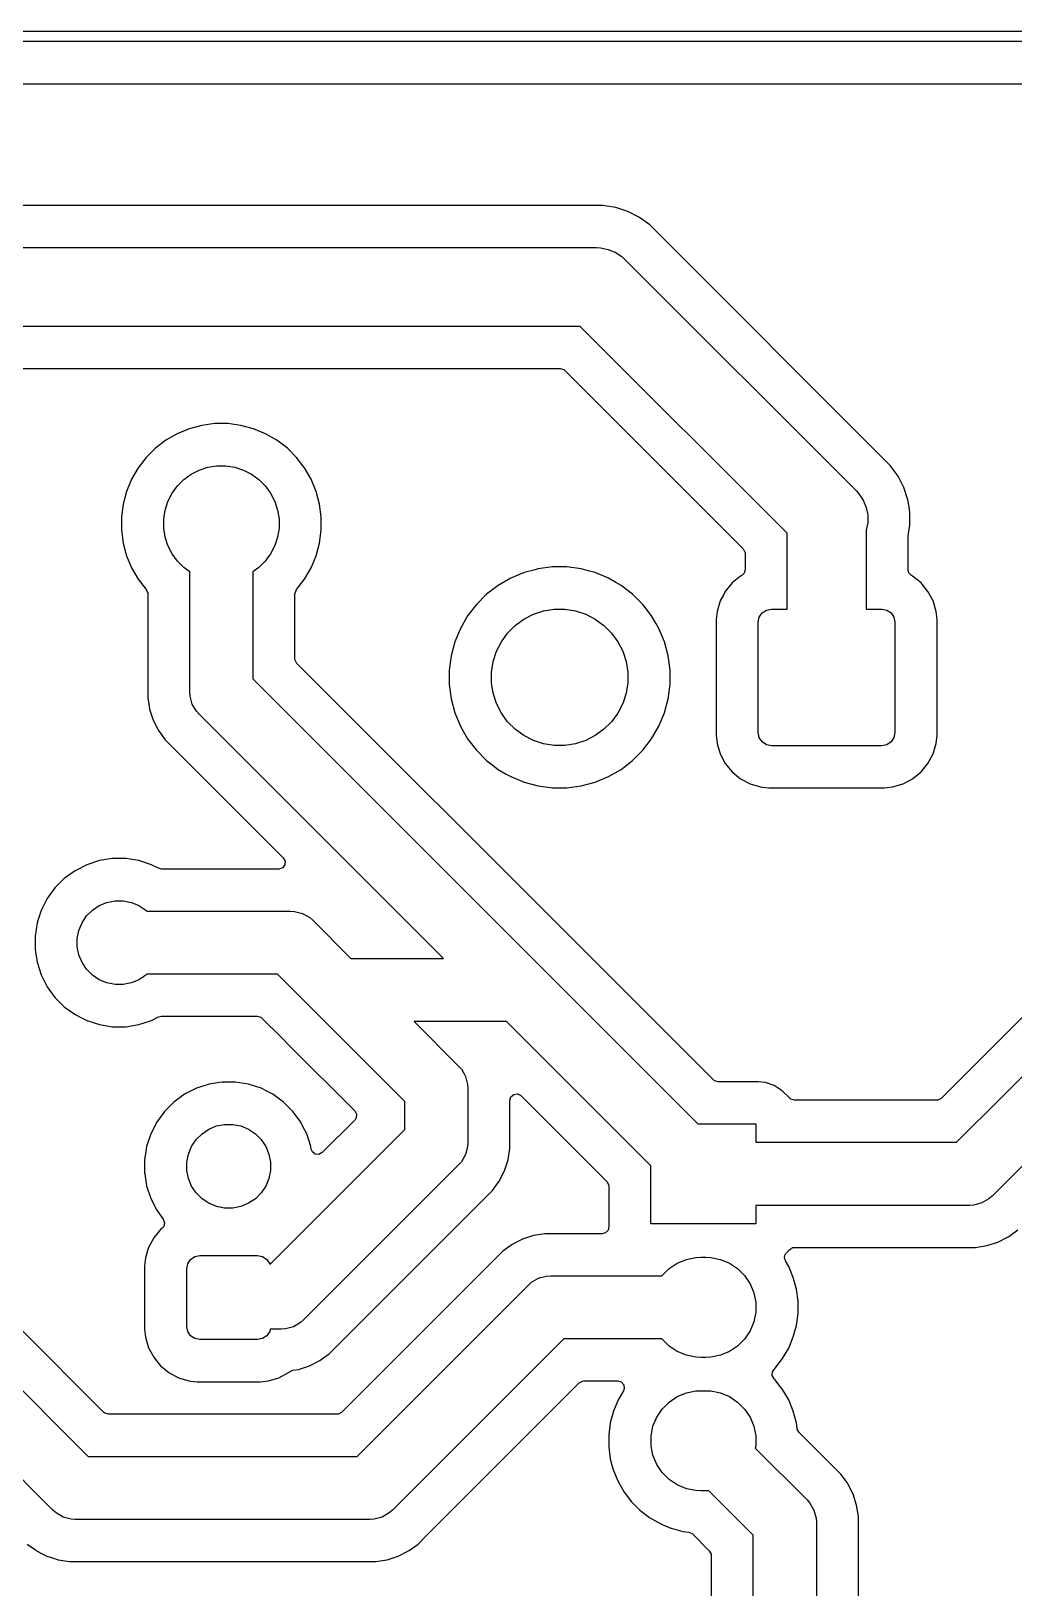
# Model space of a CAD drawing. Header units: millimetres. Extents: x 104.9 to 175.1, y -124.6 to -74.4.
# Drawn here: x 137.74 to 156.44, y -104.02 to -74.4 of the extents above; entities that cross this region are included whole.
import ezdxf

# ---------------------------------------------------------------- set-up
doc = ezdxf.new("R2010")
doc.units = ezdxf.units.MM
doc.layers.add('B.Cu', color=153, linetype='CONTINUOUS', true_color=0x4d7fc4)

msp = doc.modelspace()

# ---------------------------------------------------------------- linework, layer by layer
at = {"layer": 'B.Cu', "linetype": 'CONTINUOUS'}
for p, q in [((105, -74.4), (175, -74.4)), ((174.9, -74.6), (105.1, -74.6)), ((106.0245, -75.4005), (173.9755, -75.4005)), ((148.622027, -77.7195), (135.822027, -77.7195)), ((148.694769, -77.731021), (148.622027, -77.7195)), ((148.863072, -77.757678), (148.694769, -77.731021)), ((148.863074, -77.757678), (148.863072, -77.757678)), ((148.863076, -77.757679), (148.863074, -77.757678)), ((149.095185, -77.833096), (148.863076, -77.757679)), ((149.312639, -77.943894), (149.095185, -77.833096)), ((149.312641, -77.943895), (149.312639, -77.943894)), ((149.312642, -77.943896), (149.312641, -77.943895)), ((149.510076, -78.087339), (149.312642, -77.943896)), ((149.510081, -78.087343), (149.510076, -78.087339)), ((154.092656, -82.669918), (149.510081, -78.087343)), ((135.7, -78.52), (148.5, -78.52)), ((148.5, -78.52), (148.573513, -78.523611)), ((148.573513, -78.523611), (148.717713, -78.552294)), ((148.717713, -78.552294), (148.797283, -78.585253)), ((148.797283, -78.585253), (148.853548, -78.608559)), ((148.853548, -78.608559), (148.975795, -78.690242)), ((148.975795, -78.690242), (149.03033, -78.73967)), ((149.03033, -78.73967), (153.44033, -83.14967)), ((148.18934, -80.02), (136.01066, -80.02)), ((152.125, -83.95566), (148.18934, -80.02)), ((136.3936, -80.8205), (147.8064, -80.8205)), ((147.8064, -80.8205), (147.873439, -80.840185)), ((147.873439, -80.840185), (147.894081, -80.856819)), ((147.894081, -80.856819), (151.288181, -84.250919)), ((140.747792, -81.966498), (140.517638, -82.06183)), ((140.988438, -81.902017), (140.747792, -81.966498)), ((141.235424, -81.869501), (140.988438, -81.902017)), ((141.235429, -81.8695), (141.235424, -81.869501)), ((141.235435, -81.8695), (141.235429, -81.8695)), ((141.484565, -81.8695), (141.235435, -81.8695)), ((141.48457, -81.8695), (141.484565, -81.8695)), ((141.484575, -81.869501), (141.48457, -81.8695)), ((141.731561, -81.902017), (141.484575, -81.869501)), ((141.972207, -81.966498), (141.731561, -81.902017)), ((142.202361, -82.06183), (141.972207, -81.966498)), ((140.104218, -82.338066), (139.928066, -82.514218)), ((140.104225, -82.33806), (140.104218, -82.338066)), ((140.301873, -82.1864), (140.104225, -82.33806)), ((140.517623, -82.061837), (140.301873, -82.1864)), ((140.517638, -82.06183), (140.517623, -82.061837)), ((142.202376, -82.061837), (142.202361, -82.06183)), ((142.418126, -82.1864), (142.202376, -82.061837)), ((142.615774, -82.33806), (142.418126, -82.1864)), ((142.615781, -82.338066), (142.615774, -82.33806)), ((142.791933, -82.514218), (142.615781, -82.338066)), ((139.92806, -82.514225), (139.7764, -82.711873)), ((139.928066, -82.514218), (139.92806, -82.514225)), ((142.791939, -82.514225), (142.791933, -82.514218)), ((142.911405, -82.669917), (142.791939, -82.514225)), ((139.65183, -82.927638), (139.556498, -83.157792)), ((139.651837, -82.927623), (139.65183, -82.927638)), ((139.7764, -82.711873), (139.651837, -82.927623)), ((140.523553, -83.055607), (140.645607, -82.933553)), ((140.645607, -82.933553), (140.785252, -82.832096)), ((140.785252, -82.832096), (140.939048, -82.753733)), ((140.939048, -82.753733), (141.10321, -82.700393)), ((141.10321, -82.700393), (141.273695, -82.673391)), ((141.273695, -82.673391), (141.446305, -82.673391)), ((141.446305, -82.673391), (141.61679, -82.700393)), ((141.61679, -82.700393), (141.780952, -82.753733)), ((141.780952, -82.753733), (141.934748, -82.832096)), ((141.934748, -82.832096), (142.074393, -82.933553)), ((142.074393, -82.933553), (142.196447, -83.055607)), ((142.943599, -82.711873), (142.911405, -82.669917)), ((143.068164, -82.927627), (142.943599, -82.711873)), ((143.163502, -83.157793), (143.068164, -82.927627)), ((154.09266, -82.669923), (154.092656, -82.669918)), ((154.124731, -82.714066), (154.09266, -82.669923)), ((154.236106, -82.867361), (154.124731, -82.714066)), ((154.306706, -83.005923), (154.236106, -82.867361)), ((139.556498, -83.157792), (139.492017, -83.398438)), ((140.343733, -83.349048), (140.422096, -83.195252)), ((140.422096, -83.195252), (140.523553, -83.055607)), ((142.196447, -83.055607), (142.297904, -83.195252)), ((142.297904, -83.195252), (142.376267, -83.349048)), ((143.227982, -83.398435), (143.163502, -83.157793)), ((153.44033, -83.14967), (153.489758, -83.204205)), ((153.489758, -83.204205), (153.571441, -83.326453)), ((154.346902, -83.08481), (154.306706, -83.005923)), ((154.346902, -83.084812), (154.346902, -83.08481)), ((154.346904, -83.084815), (154.346902, -83.084812)), ((154.422321, -83.316924), (154.346904, -83.084815)), ((139.492017, -83.398438), (139.459501, -83.645424)), ((140.263391, -83.683695), (140.290393, -83.51321)), ((140.290393, -83.51321), (140.343733, -83.349048)), ((142.376267, -83.349048), (142.429607, -83.51321)), ((142.429607, -83.51321), (142.456609, -83.683695)), ((143.2605, -83.645435), (143.227982, -83.398435)), ((153.571441, -83.326453), (153.627706, -83.462287)), ((153.627706, -83.462287), (153.656389, -83.606487)), ((154.443993, -83.453757), (154.422321, -83.316924)), ((154.4605, -83.557974), (154.443993, -83.453757)), ((139.459501, -83.645424), (139.4595, -83.645441)), ((139.4595, -83.645441), (139.4595, -83.894558)), ((140.263391, -83.856305), (140.263391, -83.683695)), ((142.456609, -83.683695), (142.456609, -83.856305)), ((143.2605, -83.894565), (143.2605, -83.645435)), ((153.656389, -83.753513), (153.627706, -83.897713)), ((153.656389, -83.606487), (153.656389, -83.753513)), ((154.435182, -83.961876), (154.4605, -83.802027)), ((154.4605, -83.802027), (154.4605, -83.557974)), ((139.4595, -83.894558), (139.459501, -83.894575)), ((139.459501, -83.894575), (139.492017, -84.141561)), ((140.290393, -84.02679), (140.263391, -83.856305)), ((140.343733, -84.190952), (140.290393, -84.02679)), ((142.429607, -84.02679), (142.376267, -84.190952)), ((142.456609, -83.856305), (142.429607, -84.02679)), ((143.227982, -84.141565), (143.2605, -83.894565)), ((152.125, -85.3975), (152.125, -83.95566)), ((153.627706, -83.897713), (153.625, -83.904245)), ((153.625, -83.904245), (153.625, -85.3975)), ((154.4255, -84.032761), (154.427027, -84.013363)), ((154.4255, -84.649551), (154.4255, -84.032761)), ((154.427027, -84.013363), (154.435182, -83.961876)), ((139.492017, -84.141561), (139.556498, -84.382207)), ((139.556498, -84.382207), (139.65183, -84.612361)), ((140.422096, -84.344748), (140.343733, -84.190952)), ((140.523553, -84.484393), (140.422096, -84.344748)), ((142.297904, -84.344748), (142.196447, -84.484393)), ((142.376267, -84.190952), (142.297904, -84.344748)), ((143.068164, -84.612373), (143.163502, -84.382207)), ((143.163502, -84.382207), (143.227982, -84.141565)), ((151.288181, -84.250919), (151.321666, -84.312242)), ((151.321666, -84.312242), (151.3245, -84.3386)), ((151.3245, -84.3386), (151.3245, -84.649551)), ((139.65183, -84.612361), (139.651837, -84.612376)), ((139.651837, -84.612376), (139.7764, -84.828126)), ((140.645607, -84.606447), (140.523553, -84.484393)), ((140.76, -84.689557), (140.645607, -84.606447)), ((140.76, -86.975), (140.76, -84.689557)), ((142.074393, -84.606447), (141.96, -84.689557)), ((141.96, -84.689557), (141.96, -86.726472)), ((142.196447, -84.484393), (142.074393, -84.606447)), ((142.943599, -84.828127), (143.068164, -84.612373)), ((147.118369, -84.704204), (146.863982, -84.809575)), ((147.328125, -84.648), (147.118369, -84.704204)), ((147.384334, -84.63294), (147.328125, -84.648)), ((147.384337, -84.632939), (147.384334, -84.63294)), ((147.384344, -84.632938), (147.384337, -84.632939)), ((147.657315, -84.597001), (147.384344, -84.632938)), ((147.65732, -84.597), (147.657315, -84.597001)), ((147.657326, -84.597), (147.65732, -84.597)), ((147.932674, -84.597), (147.657326, -84.597)), ((147.932679, -84.597), (147.932674, -84.597)), ((147.932684, -84.597001), (147.932679, -84.597)), ((148.205655, -84.632938), (147.932684, -84.597001)), ((148.20566, -84.632939), (148.205655, -84.632938)), ((148.205666, -84.63294), (148.20566, -84.632939)), ((148.338649, -84.668572), (148.205666, -84.63294)), ((148.47163, -84.704204), (148.338649, -84.668572)), ((148.726017, -84.809575), (148.47163, -84.704204)), ((151.304815, -84.71659), (151.258955, -84.758908)), ((151.3245, -84.649551), (151.304815, -84.71659)), ((154.441202, -84.709945), (154.4255, -84.649551)), ((154.491045, -84.758908), (154.441202, -84.709945)), ((139.7764, -84.828126), (139.92806, -85.025774)), ((142.791938, -85.025776), (142.943599, -84.828127)), ((146.625516, -84.947254), (146.407073, -85.11487)), ((146.863971, -84.80958), (146.625516, -84.947254)), ((146.863982, -84.809575), (146.863971, -84.80958)), ((148.726028, -84.80958), (148.726017, -84.809575)), ((148.864916, -84.889768), (148.726028, -84.80958)), ((148.964479, -84.947251), (148.864916, -84.889768)), ((148.964482, -84.947253), (148.964479, -84.947251)), ((148.964483, -84.947254), (148.964482, -84.947253)), ((149.182926, -85.11487), (148.964483, -84.947254)), ((151.078589, -84.901089), (150.973312, -85.029372)), ((151.238548, -84.769815), (151.078589, -84.901089)), ((151.258955, -84.758908), (151.238548, -84.769815)), ((154.511451, -84.769815), (154.491045, -84.758908)), ((154.67141, -84.901089), (154.511451, -84.769815)), ((154.709296, -84.947254), (154.67141, -84.901089)), ((154.802685, -85.06105), (154.709296, -84.947254)), ((139.92806, -85.025774), (139.928729, -85.026537)), ((139.928729, -85.026537), (139.928856, -85.026812)), ((139.928856, -85.026812), (139.930533, -85.028997)), ((139.930533, -85.028997), (139.930044, -85.029372)), ((139.930044, -85.029372), (139.958131, -85.089919)), ((139.958131, -85.089919), (139.9595, -85.108295)), ((139.9595, -85.108295), (139.9595, -86.860362)), ((142.7605, -85.108295), (142.780185, -85.041256)), ((142.7605, -86.343532), (142.7605, -85.108295)), ((142.780185, -85.041256), (142.791271, -85.026537)), ((142.791271, -85.026537), (142.791933, -85.025781)), ((142.791933, -85.025781), (142.791938, -85.025776)), ((146.21237, -85.309573), (146.044754, -85.528016)), ((146.212376, -85.309566), (146.21237, -85.309573)), ((146.407066, -85.114876), (146.212376, -85.309566)), ((146.407073, -85.11487), (146.407066, -85.114876)), ((149.182933, -85.114876), (149.182926, -85.11487)), ((149.377623, -85.309566), (149.182933, -85.114876)), ((149.377629, -85.309573), (149.377623, -85.309566)), ((149.420148, -85.364985), (149.377629, -85.309573)), ((150.849769, -85.243543), (150.789699, -85.441567)), ((150.916559, -85.11859), (150.849769, -85.243543)), ((150.947315, -85.06105), (150.916559, -85.11859)), ((150.973312, -85.029372), (150.947315, -85.06105)), ((154.900232, -85.243546), (154.802685, -85.06105)), ((154.9603, -85.441566), (154.900232, -85.243546)), ((146.044754, -85.528016), (145.90708, -85.766471)), ((146.950718, -85.708972), (147.115752, -85.589068)), ((147.115752, -85.589068), (147.297512, -85.496457)), ((147.297512, -85.496457), (147.491521, -85.433419)), ((147.491521, -85.433419), (147.693003, -85.401507)), ((147.693003, -85.401507), (147.896997, -85.401507)), ((147.896997, -85.401507), (148.098479, -85.433419)), ((148.098479, -85.433419), (148.292488, -85.496457)), ((148.292488, -85.496457), (148.474248, -85.589068)), ((148.474248, -85.589068), (148.639282, -85.708972)), ((149.545249, -85.528021), (149.420148, -85.364985)), ((149.626614, -85.668949), (149.545249, -85.528021)), ((150.789699, -85.441567), (150.7745, -85.595895)), ((150.7745, -85.595895), (150.7745, -87.799104)), ((151.575, -85.6475), (151.59403, -85.551829)), ((151.59403, -85.551829), (151.648223, -85.470723)), ((151.648223, -85.470723), (151.729329, -85.41653)), ((151.729329, -85.41653), (151.825, -85.3975)), ((151.825, -85.3975), (152.125, -85.3975)), ((153.625, -85.3975), (153.925, -85.3975)), ((153.925, -85.3975), (154.020671, -85.41653)), ((154.020671, -85.41653), (154.101777, -85.470723)), ((154.101777, -85.470723), (154.15597, -85.551829)), ((154.15597, -85.551829), (154.175, -85.6475)), ((154.9755, -85.595892), (154.9603, -85.441566)), ((154.9755, -87.799108), (154.9755, -85.595892)), ((145.907075, -85.766482), (145.801704, -86.020869)), ((145.90708, -85.766471), (145.907075, -85.766482)), ((146.686568, -86.018252), (146.806472, -85.853218)), ((146.806472, -85.853218), (146.950718, -85.708972)), ((148.639282, -85.708972), (148.783528, -85.853218)), ((148.783528, -85.853218), (148.903432, -86.018252)), ((149.682919, -85.766471), (149.626614, -85.668949)), ((149.682921, -85.766476), (149.682919, -85.766471)), ((149.682923, -85.766479), (149.682921, -85.766476)), ((149.788295, -86.020868), (149.682923, -85.766479)), ((151.575, -87.7475), (151.575, -85.6475)), ((154.175, -85.6475), (154.175, -87.7475)), ((145.801704, -86.020869), (145.730441, -86.286831)), ((146.530919, -86.394021), (146.593957, -86.200012)), ((146.593957, -86.200012), (146.686568, -86.018252)), ((148.903432, -86.018252), (148.996043, -86.200012)), ((148.996043, -86.200012), (149.059081, -86.394021)), ((149.85956, -86.286834), (149.788295, -86.020868)), ((142.763334, -86.36989), (142.7605, -86.343532)), ((142.796819, -86.431213), (142.763334, -86.36989)), ((142.925438, -86.559832), (142.796819, -86.431213)), ((145.730438, -86.286844), (145.694501, -86.559815)), ((145.730441, -86.286831), (145.730438, -86.286844)), ((146.499007, -86.595503), (146.530919, -86.394021)), ((149.059081, -86.394021), (149.090993, -86.595503)), ((149.8955, -86.559826), (149.85956, -86.286834)), ((141.96, -86.726472), (147.456764, -92.223236)), ((147.944861, -91.579255), (142.925438, -86.559832)), ((145.694501, -86.559815), (145.6945, -86.559832)), ((145.6945, -86.559832), (145.6945, -86.835167)), ((146.499007, -86.799497), (146.499007, -86.595503)), ((149.090993, -86.595503), (149.090993, -86.799497)), ((149.8955, -86.835174), (149.8955, -86.559826)), ((139.9595, -86.860362), (139.959499, -86.860377)), ((139.959499, -86.860377), (139.959499, -86.864778)), ((139.959499, -86.864778), (139.959499, -87.085222)), ((139.959499, -87.085222), (139.984482, -87.242951)), ((140.765133, -87.053316), (140.76, -86.975)), ((140.805672, -87.20461), (140.765133, -87.053316)), ((145.6945, -86.835167), (145.694501, -86.835184)), ((145.694501, -86.835184), (145.730438, -87.108155)), ((146.530919, -87.000979), (146.499007, -86.799497)), ((146.593957, -87.194988), (146.530919, -87.000979)), ((149.059081, -87.000979), (148.996043, -87.194988)), ((149.090993, -86.799497), (149.059081, -87.000979)), ((149.85956, -87.108166), (149.8955, -86.835174)), ((139.984482, -87.242951), (139.984482, -87.242952)), ((139.984482, -87.242952), (139.993985, -87.302952)), ((139.993985, -87.302952), (140.062103, -87.512603)), ((140.883988, -87.340257), (140.805672, -87.20461)), ((140.935736, -87.399264), (140.883988, -87.340257)), ((145.730438, -87.108155), (145.730439, -87.10816)), ((145.730439, -87.10816), (145.73044, -87.108166)), ((145.73044, -87.108166), (145.730441, -87.108168)), ((145.730441, -87.108168), (145.801704, -87.37413)), ((145.801704, -87.37413), (145.907075, -87.628517)), ((146.686568, -87.376748), (146.593957, -87.194988)), ((146.806472, -87.541782), (146.686568, -87.376748)), ((148.903432, -87.376748), (148.783528, -87.541782)), ((148.996043, -87.194988), (148.903432, -87.376748)), ((149.682923, -87.628521), (149.788295, -87.374132)), ((149.788295, -87.374132), (149.85956, -87.108166)), ((140.062103, -87.512603), (140.062104, -87.512606)), ((140.062104, -87.512606), (140.162187, -87.709025)), ((145.583972, -92.0475), (140.935736, -87.399264)), ((145.907075, -87.628517), (145.90708, -87.628528)), ((145.90708, -87.628528), (145.953554, -87.709022)), ((146.950718, -87.686028), (146.806472, -87.541782)), ((148.783528, -87.541782), (148.639282, -87.686028)), ((149.545249, -87.866979), (149.682923, -87.628521)), ((140.162187, -87.709025), (140.291751, -87.887357)), ((140.291751, -87.887357), (140.291755, -87.887361)), ((140.291755, -87.887361), (140.291758, -87.887365)), ((140.291758, -87.887365), (140.420997, -88.016604)), ((145.953554, -87.709022), (146.044751, -87.866979)), ((146.044751, -87.866979), (146.044753, -87.866982)), ((146.044753, -87.866982), (146.044754, -87.866983)), ((146.044754, -87.866983), (146.21237, -88.085426)), ((147.115752, -87.805932), (146.950718, -87.686028)), ((147.297512, -87.898543), (147.115752, -87.805932)), ((147.491521, -87.961581), (147.297512, -87.898543)), ((147.693003, -87.993493), (147.491521, -87.961581)), ((148.098479, -87.961581), (147.896997, -87.993493)), ((148.292488, -87.898543), (148.098479, -87.961581)), ((148.474248, -87.805932), (148.292488, -87.898543)), ((148.639282, -87.686028), (148.474248, -87.805932)), ((149.377628, -88.085428), (149.545249, -87.866979)), ((150.7745, -87.799104), (150.789699, -87.953432)), ((150.789699, -87.953432), (150.7897, -87.953434)), ((150.7897, -87.953434), (150.849768, -88.151454)), ((151.59403, -87.843171), (151.575, -87.7475)), ((151.648223, -87.924277), (151.59403, -87.843171)), ((151.729329, -87.97847), (151.648223, -87.924277)), ((151.825, -87.9975), (151.729329, -87.97847)), ((154.020671, -87.97847), (153.925, -87.9975)), ((154.101777, -87.924277), (154.020671, -87.97847)), ((154.15597, -87.843171), (154.101777, -87.924277)), ((154.175, -87.7475), (154.15597, -87.843171)), ((154.900232, -88.151454), (154.9603, -87.953434)), ((154.9603, -87.953434), (154.9755, -87.799108)), ((140.420997, -88.016604), (140.451965, -88.047572)), ((140.451965, -88.047572), (140.451976, -88.047582)), ((140.451976, -88.047582), (142.537213, -90.132819)), ((146.21237, -88.085426), (146.212376, -88.085433)), ((146.212376, -88.085433), (146.407066, -88.280123)), ((147.896997, -87.993493), (147.693003, -87.993493)), ((149.182928, -88.280128), (149.377628, -88.085428)), ((150.849768, -88.151454), (150.947315, -88.33395)), ((153.925, -87.9975), (151.825, -87.9975)), ((154.802685, -88.33395), (154.900232, -88.151454)), ((146.407066, -88.280123), (146.407073, -88.280129)), ((146.407073, -88.280129), (146.477217, -88.333952)), ((146.477217, -88.333952), (146.625521, -88.447749)), ((146.625521, -88.447749), (146.778778, -88.536232)), ((146.778778, -88.536232), (146.863971, -88.585419)), ((148.726021, -88.585423), (148.964479, -88.447749)), ((148.964479, -88.447749), (149.182928, -88.280128)), ((150.947315, -88.33395), (150.947317, -88.333952)), ((150.947317, -88.333952), (151.078589, -88.49391)), ((151.078589, -88.49391), (151.162997, -88.563181)), ((151.162997, -88.563181), (151.23855, -88.625185)), ((154.51145, -88.625185), (154.67141, -88.49391)), ((154.67141, -88.49391), (154.802685, -88.33395)), ((146.863971, -88.585419), (146.863976, -88.585421)), ((146.863976, -88.585421), (146.863979, -88.585423)), ((146.863979, -88.585423), (147.118368, -88.690795)), ((147.118368, -88.690795), (147.384334, -88.76206)), ((147.384334, -88.76206), (147.657326, -88.798)), ((147.657326, -88.798), (147.657333, -88.798)), ((147.657333, -88.798), (147.932667, -88.798)), ((147.932667, -88.798), (147.932674, -88.798)), ((147.932674, -88.798), (148.205666, -88.76206)), ((148.205666, -88.76206), (148.471632, -88.690795)), ((148.471632, -88.690795), (148.726021, -88.585423)), ((151.23855, -88.625185), (151.421046, -88.722732)), ((151.421046, -88.722732), (151.619066, -88.7828)), ((151.619066, -88.7828), (151.619065, -88.7828)), ((151.619065, -88.7828), (151.657647, -88.7866)), ((151.657647, -88.7866), (151.773392, -88.798)), ((151.773392, -88.798), (151.773395, -88.798)), ((151.773395, -88.798), (153.976605, -88.798)), ((153.976605, -88.798), (153.976608, -88.798)), ((153.976608, -88.798), (154.130934, -88.7828)), ((154.130934, -88.7828), (154.328954, -88.722732)), ((154.328954, -88.722732), (154.51145, -88.625185)), ((138.800616, -90.26176), (138.576151, -90.376132)), ((139.040214, -90.18391), (138.800616, -90.26176)), ((139.164626, -90.164205), (139.040214, -90.18391)), ((139.289038, -90.1445), (139.164626, -90.164205)), ((139.540962, -90.1445), (139.289038, -90.1445)), ((139.789785, -90.18391), (139.540962, -90.1445)), ((140.029383, -90.26176), (139.789785, -90.18391)), ((140.165243, -90.330985), (140.029383, -90.26176)), ((140.221538, -90.3445), (140.165243, -90.330985)), ((142.449532, -90.3445), (140.221538, -90.3445)), ((142.458378, -90.344184), (142.449532, -90.3445)), ((142.523842, -90.319767), (142.458378, -90.344184)), ((142.565714, -90.263834), (142.523842, -90.319767)), ((142.537213, -90.132819), (142.570698, -90.194142)), ((142.570698, -90.194142), (142.565714, -90.263834)), ((138.372345, -90.524205), (138.194205, -90.702345)), ((138.37235, -90.524201), (138.372345, -90.524205)), ((138.576151, -90.376132), (138.37235, -90.524201)), ((138.046132, -90.906151), (137.93176, -91.130616)), ((138.194201, -90.70235), (138.046132, -90.906151)), ((138.194205, -90.702345), (138.194201, -90.70235)), ((137.93176, -91.130616), (137.8686, -91.325004)), ((138.709463, -91.367883), (138.796592, -91.237485)), ((138.796592, -91.237485), (138.907485, -91.126592)), ((138.907485, -91.126592), (139.037883, -91.039463)), ((139.037883, -91.039463), (139.182772, -90.979448)), ((139.182772, -90.979448), (139.336586, -90.948852)), ((139.336586, -90.948852), (139.493414, -90.948852)), ((139.493414, -90.948852), (139.647228, -90.979448)), ((139.647228, -90.979448), (139.792117, -91.039463)), ((139.792117, -91.039463), (139.922515, -91.126592)), ((139.922515, -91.126592), (139.940923, -91.145)), ((139.940923, -91.145), (142.675, -91.145)), ((142.675, -91.145), (142.753316, -91.150133)), ((142.753316, -91.150133), (142.90461, -91.190672)), ((142.90461, -91.190672), (143.040257, -91.268988)), ((158.679255, -91.082638), (155.053713, -94.708181)), ((137.85391, -91.370215), (137.8145, -91.619038)), ((137.8686, -91.325004), (137.85391, -91.370215)), ((138.618852, -91.666586), (138.649448, -91.512772)), ((138.649448, -91.512772), (138.709463, -91.367883)), ((143.040257, -91.268988), (143.099264, -91.320736)), ((143.099264, -91.320736), (143.826028, -92.0475)), ((137.8145, -91.619038), (137.8145, -91.870962)), ((138.618852, -91.823414), (138.618852, -91.666586)), ((138.649448, -91.977228), (138.618852, -91.823414)), ((147.944865, -91.579258), (147.944861, -91.579255)), ((148.100742, -91.735135), (147.944865, -91.579258)), ((148.100744, -91.735138), (148.100742, -91.735135)), ((150.721287, -94.355681), (148.100744, -91.735138)), ((155.348972, -95.545), (159.196986, -91.696986)), ((137.8145, -91.870962), (137.82228, -91.920082)), ((137.82228, -91.920082), (137.85391, -92.119785)), ((137.85391, -92.119785), (137.93176, -92.359383)), ((138.709463, -92.122117), (138.649448, -91.977228)), ((138.796592, -92.252515), (138.709463, -92.122117)), ((143.826028, -92.0475), (145.583972, -92.0475)), ((137.93176, -92.359383), (138.046132, -92.583848)), ((138.907485, -92.363408), (138.796592, -92.252515)), ((139.037883, -92.450537), (138.907485, -92.363408)), ((139.922515, -92.363408), (139.792117, -92.450537)), ((139.940923, -92.345), (139.922515, -92.363408)), ((142.426472, -92.345), (139.940923, -92.345)), ((144.85, -94.768528), (142.426472, -92.345)), ((147.456764, -92.223236), (150.426028, -95.1925)), ((138.046132, -92.583848), (138.194201, -92.787649)), ((139.182772, -92.510552), (139.037883, -92.450537)), ((139.336586, -92.541148), (139.182772, -92.510552)), ((139.493414, -92.541148), (139.336586, -92.541148)), ((139.647228, -92.510552), (139.493414, -92.541148)), ((139.792117, -92.450537), (139.647228, -92.510552)), ((159.996028, -92.595), (156.021764, -96.569264)), ((138.194201, -92.787649), (138.194205, -92.787654)), ((138.194205, -92.787654), (138.372345, -92.965794)), ((138.372345, -92.965794), (138.37235, -92.965798)), ((138.37235, -92.965798), (138.550117, -93.094952)), ((138.550117, -93.094952), (138.576155, -93.11387)), ((138.576155, -93.11387), (138.709513, -93.181819)), ((138.709513, -93.181819), (138.800616, -93.228239)), ((138.800616, -93.228239), (138.800618, -93.228239)), ((138.800618, -93.228239), (138.800621, -93.228241)), ((138.800621, -93.228241), (139.040215, -93.30609)), ((139.040215, -93.30609), (139.289038, -93.3455)), ((139.540962, -93.3455), (139.789785, -93.30609)), ((139.789785, -93.30609), (140.029379, -93.228241)), ((140.029379, -93.228241), (140.165243, -93.159014)), ((140.165243, -93.159014), (140.221538, -93.1455)), ((140.221538, -93.1455), (142.043532, -93.1455)), ((142.043532, -93.1455), (142.110571, -93.165185)), ((142.110571, -93.165185), (142.131213, -93.181819)), ((142.131213, -93.181819), (142.509255, -93.559861)), ((146.783972, -93.2475), (145.026028, -93.2475)), ((145.026028, -93.2475), (145.874264, -94.095736)), ((149.53, -95.993528), (146.783972, -93.2475)), ((139.289038, -93.3455), (139.289039, -93.3455)), ((139.289039, -93.3455), (139.540961, -93.3455)), ((139.540961, -93.3455), (139.540962, -93.3455)), ((142.509255, -93.559861), (142.509258, -93.559865)), ((142.509258, -93.559865), (142.665135, -93.715742)), ((142.665135, -93.715742), (142.665138, -93.715744)), ((142.665138, -93.715744), (143.896713, -94.947319)), ((145.874264, -94.095736), (145.926013, -94.154744)), ((145.926013, -94.154744), (145.977612, -94.244116)), ((141.125214, -94.43891), (140.885616, -94.51676)), ((141.325852, -94.407132), (141.125214, -94.43891)), ((141.374038, -94.3995), (141.325852, -94.407132)), ((141.625962, -94.3995), (141.374038, -94.3995)), ((141.874785, -94.43891), (141.625962, -94.3995)), ((142.114383, -94.51676), (141.874785, -94.43891)), ((145.977612, -94.244116), (146.004328, -94.29039)), ((146.004328, -94.29039), (146.044867, -94.441684)), ((146.044867, -94.441684), (146.05, -94.52)), ((150.741929, -94.372315), (150.721287, -94.355681)), ((150.808968, -94.392), (150.741929, -94.372315)), ((151.574954, -94.392), (150.808968, -94.392)), ((151.57496, -94.392), (151.574954, -94.392)), ((151.709249, -94.40713), (151.57496, -94.392)), ((151.709254, -94.407131), (151.709249, -94.40713)), ((151.879523, -94.466711), (151.709254, -94.407131)), ((152.032262, -94.562684), (151.879523, -94.466711)), ((140.457345, -94.779205), (140.279205, -94.957345)), ((140.45735, -94.779201), (140.457345, -94.779205)), ((140.661151, -94.631132), (140.45735, -94.779201)), ((140.885616, -94.51676), (140.661151, -94.631132)), ((142.235225, -94.578333), (142.114383, -94.51676)), ((142.338845, -94.63113), (142.235225, -94.578333)), ((142.338847, -94.631131), (142.338845, -94.63113)), ((142.338848, -94.631132), (142.338847, -94.631131)), ((142.542649, -94.779201), (142.338848, -94.631132)), ((142.542654, -94.779205), (142.542649, -94.779201)), ((142.720794, -94.957345), (142.542654, -94.779205)), ((144.85, -95.301472), (144.85, -94.768528)), ((146.05, -94.52), (146.05, -95.55)), ((146.8505, -94.745468), (146.870185, -94.678429)), ((146.8505, -95.435362), (146.8505, -94.745468)), ((146.870185, -94.678429), (146.922989, -94.632674)), ((146.922989, -94.632674), (146.992147, -94.62273)), ((146.992147, -94.62273), (147.055703, -94.651755)), ((147.055703, -94.651755), (147.062181, -94.657787)), ((147.062181, -94.657787), (148.693181, -96.288787)), ((152.159815, -94.690237), (152.032262, -94.562684)), ((152.164159, -94.695684), (152.159815, -94.690237)), ((152.165507, -94.694608), (152.164159, -94.695684)), ((152.195404, -94.724815), (152.165507, -94.694608)), ((152.262443, -94.7445), (152.195404, -94.724815)), ((154.966032, -94.7445), (152.262443, -94.7445)), ((154.99239, -94.741666), (154.966032, -94.7445)), ((155.053713, -94.708181), (154.99239, -94.741666)), ((140.279201, -94.95735), (140.131132, -95.161151)), ((140.279205, -94.957345), (140.279201, -94.95735)), ((142.720798, -94.95735), (142.720794, -94.957345)), ((142.837251, -95.117635), (142.720798, -94.95735)), ((143.896713, -94.947319), (143.930198, -95.008642)), ((143.925214, -95.078334), (143.896713, -95.122681)), ((143.930198, -95.008642), (143.925214, -95.078334)), ((140.01676, -95.385616), (139.93891, -95.625214)), ((140.131132, -95.161151), (140.01676, -95.385616)), ((140.881592, -95.492485), (140.992485, -95.381592)), ((140.992485, -95.381592), (141.122883, -95.294463)), ((141.122883, -95.294463), (141.267772, -95.234448)), ((141.267772, -95.234448), (141.421586, -95.203852)), ((141.421586, -95.203852), (141.578414, -95.203852)), ((141.578414, -95.203852), (141.732228, -95.234448)), ((141.732228, -95.234448), (141.877117, -95.294463)), ((141.877117, -95.294463), (142.007515, -95.381592)), ((142.007515, -95.381592), (142.118408, -95.492485)), ((142.283653, -97.867818), (144.85, -95.301472)), ((142.86887, -95.161155), (142.837251, -95.117635)), ((142.912124, -95.246046), (142.86887, -95.161155)), ((142.983239, -95.385616), (142.912124, -95.246046)), ((142.983239, -95.385618), (142.983239, -95.385616)), ((142.983241, -95.385621), (142.983239, -95.385618)), ((143.06109, -95.625215), (142.983241, -95.385621)), ((143.896713, -95.122681), (143.278716, -95.740677)), ((150.426028, -95.1925), (151.53, -95.1925)), ((151.53, -95.1925), (151.53, -95.545)), ((139.93891, -95.625214), (139.92274, -95.727306)), ((140.734448, -95.767772), (140.794463, -95.622883)), ((140.794463, -95.622883), (140.881592, -95.492485)), ((142.118408, -95.492485), (142.205537, -95.622883)), ((142.205537, -95.622883), (142.265552, -95.767772)), ((143.068563, -95.672397), (143.06109, -95.625215)), ((143.091768, -95.727306), (143.068563, -95.672397)), ((146.044867, -95.628316), (146.004328, -95.77961)), ((146.05, -95.55), (146.044867, -95.628316)), ((146.822501, -95.837003), (146.850501, -95.660222)), ((146.850501, -95.435377), (146.8505, -95.435362)), ((146.850501, -95.439778), (146.850501, -95.435377)), ((146.850501, -95.660222), (146.850501, -95.439778)), ((151.53, -95.545), (155.348972, -95.545)), ((139.92274, -95.727306), (139.8995, -95.874038)), ((139.8995, -95.874038), (139.8995, -96.125962)), ((140.703852, -95.921586), (140.734448, -95.767772)), ((140.703852, -96.078414), (140.703852, -95.921586)), ((142.265552, -95.767772), (142.296148, -95.921586)), ((142.296148, -95.921586), (142.296148, -96.078414)), ((145.874264, -95.974264), (142.924264, -98.924264)), ((143.147701, -95.769178), (143.091768, -95.727306)), ((143.217393, -95.774162), (143.147701, -95.769178)), ((143.278716, -95.740677), (143.217393, -95.774162)), ((145.926012, -95.915257), (145.874264, -95.974264)), ((146.004328, -95.77961), (145.926012, -95.915257)), ((146.747895, -96.087606), (146.816015, -95.877951)), ((146.816015, -95.877951), (146.822501, -95.837003)), ((139.8995, -96.125962), (139.902354, -96.143979)), ((139.902354, -96.143979), (139.93891, -96.374785)), ((140.734448, -96.232228), (140.703852, -96.078414)), ((140.794463, -96.377117), (140.734448, -96.232228)), ((142.265552, -96.232228), (142.205537, -96.377117)), ((142.296148, -96.078414), (142.265552, -96.232228)), ((146.647815, -96.284022), (146.747895, -96.087606)), ((149.53, -97.0975), (149.53, -95.993528)), ((139.93891, -96.374785), (140.01676, -96.614383)), ((140.881592, -96.507515), (140.794463, -96.377117)), ((140.992485, -96.618408), (140.881592, -96.507515)), ((142.118408, -96.507515), (142.007515, -96.618408)), ((142.205537, -96.377117), (142.118408, -96.507515)), ((146.362365, -96.618242), (146.518242, -96.462365)), ((146.518242, -96.462365), (146.647815, -96.284022)), ((148.693181, -96.288787), (148.726666, -96.35011)), ((148.726666, -96.35011), (148.7295, -96.376468)), ((148.7295, -96.376468), (148.7295, -97.142454)), ((156.021764, -96.569264), (155.962757, -96.621012)), ((140.01676, -96.614383), (140.131132, -96.838849)), ((140.131132, -96.838849), (140.255496, -97.010023)), ((141.122883, -96.705537), (140.992485, -96.618408)), ((141.267772, -96.765552), (141.122883, -96.705537)), ((141.421586, -96.796148), (141.267772, -96.765552)), ((141.578414, -96.796148), (141.421586, -96.796148)), ((141.732228, -96.765552), (141.578414, -96.796148)), ((141.877117, -96.705537), (141.732228, -96.765552)), ((142.007515, -96.618408), (141.877117, -96.705537)), ((143.575309, -99.405296), (146.355296, -96.625309)), ((146.355296, -96.625309), (146.355303, -96.625303)), ((146.355303, -96.625303), (146.362363, -96.618243)), ((146.362363, -96.618243), (146.362365, -96.618242)), ((155.5975, -96.745), (151.53, -96.745)), ((151.53, -96.745), (151.53, -97.0975)), ((155.675816, -96.739867), (155.5975, -96.745)), ((155.82711, -96.699328), (155.675816, -96.739867)), ((155.962757, -96.621012), (155.82711, -96.699328)), ((140.26315, -97.143883), (140.233845, -97.178759)), ((140.255496, -97.010023), (140.278976, -97.07583)), ((140.278976, -97.07583), (140.26315, -97.143883)), ((148.729968, -97.146612), (148.717918, -97.215432)), ((148.7295, -97.142454), (148.729968, -97.146612)), ((151.53, -97.0975), (149.53, -97.0975)), ((140.072317, -97.363546), (139.974769, -97.546043)), ((140.203591, -97.203588), (140.072317, -97.363546)), ((140.233845, -97.178759), (140.203591, -97.203588)), ((147.087393, -97.387104), (146.890974, -97.487187)), ((147.087396, -97.387103), (147.087393, -97.387104)), ((147.297043, -97.318986), (147.087396, -97.387103)), ((147.297062, -97.318983), (147.297043, -97.318986)), ((147.300793, -97.318392), (147.297062, -97.318983)), ((147.514778, -97.284499), (147.300793, -97.318392)), ((147.735222, -97.284499), (147.514778, -97.284499)), ((147.740333, -97.284499), (147.735222, -97.284499)), ((147.740357, -97.2845), (147.740333, -97.284499)), ((148.606749, -97.2845), (147.740357, -97.2845)), ((148.670571, -97.266814), (148.606749, -97.2845)), ((148.717918, -97.215432), (148.670571, -97.266814)), ((155.925451, -97.511015), (156.135106, -97.442895)), ((156.135106, -97.442895), (156.331522, -97.342815)), ((156.331522, -97.342815), (156.364321, -97.318985)), ((156.364321, -97.318985), (156.509865, -97.213242)), ((139.914699, -97.744067), (139.8995, -97.898395)), ((139.967898, -97.568692), (139.914699, -97.744067)), ((139.974768, -97.546046), (139.967898, -97.568692)), ((139.974769, -97.546043), (139.974768, -97.546045)), ((139.974768, -97.546045), (139.974768, -97.546046)), ((140.773223, -97.773223), (140.854329, -97.71903)), ((140.854329, -97.71903), (140.95, -97.7)), ((140.95, -97.7), (142.05, -97.7)), ((142.05, -97.7), (142.145671, -97.71903)), ((142.145671, -97.71903), (142.226777, -97.773223)), ((146.712636, -97.616756), (146.556755, -97.772638)), ((146.712641, -97.616752), (146.712636, -97.616756)), ((146.890974, -97.487187), (146.712641, -97.616752)), ((150.206004, -97.773514), (150.389139, -97.737087)), ((150.389139, -97.737087), (150.4825, -97.7325)), ((150.4825, -97.7325), (150.5775, -97.7325)), ((150.5775, -97.7325), (150.670861, -97.737087)), ((150.670861, -97.737087), (150.853996, -97.773514)), ((152.073829, -97.73135), (152.082496, -97.706307)), ((152.075946, -97.740077), (152.073829, -97.73135)), ((152.074237, -97.74889), (152.075946, -97.740077)), ((152.084054, -97.773497), (152.074237, -97.74889)), ((152.082496, -97.706307), (152.087541, -97.680298)), ((152.087541, -97.680298), (152.095055, -97.67002)), ((152.095055, -97.67002), (152.096681, -97.665323)), ((152.096681, -97.665323), (152.108048, -97.651573)), ((152.108048, -97.651573), (152.108986, -97.65059)), ((152.108986, -97.65059), (152.159816, -97.599762)), ((152.159816, -97.599762), (152.16413, -97.592896)), ((152.16413, -97.592896), (152.172802, -97.583823)), ((152.172802, -97.583823), (152.192631, -97.572406)), ((152.192631, -97.572406), (152.20977, -97.557243)), ((152.20977, -97.557243), (152.22478, -97.553896)), ((152.22478, -97.553896), (152.233353, -97.548961)), ((152.233353, -97.548961), (152.244481, -97.549504)), ((152.244481, -97.549504), (152.262443, -97.5455)), ((152.262443, -97.5455), (155.482143, -97.5455)), ((155.482143, -97.5455), (155.482167, -97.545501)), ((155.482167, -97.545501), (155.487278, -97.545501)), ((155.487278, -97.545501), (155.707721, -97.545501)), ((155.707721, -97.545501), (155.707722, -97.545501)), ((155.707722, -97.545501), (155.925451, -97.511015)), ((139.8995, -97.898395), (139.8995, -99.101604)), ((140.7, -97.95), (140.71903, -97.854329)), ((140.7, -99.05), (140.7, -97.95)), ((140.71903, -97.854329), (140.773223, -97.773223)), ((142.226777, -97.773223), (142.28097, -97.854329)), ((142.28097, -97.854329), (142.283653, -97.867818)), ((146.556755, -97.772638), (143.645213, -100.684181)), ((149.746208, -98.08074), (149.87824, -97.948708)), ((149.87824, -97.948708), (150.033495, -97.84497)), ((150.033495, -97.84497), (150.206004, -97.773514)), ((150.853996, -97.773514), (151.026505, -97.84497)), ((151.026505, -97.84497), (151.18176, -97.948708)), ((151.18176, -97.948708), (151.313792, -98.08074)), ((152.090302, -97.79925), (152.084054, -97.773497)), ((152.153087, -97.907996), (152.090302, -97.79925)), ((152.153089, -97.908001), (152.153087, -97.907996)), ((152.153091, -97.908004), (152.153089, -97.908001)), ((152.24103, -98.120308), (152.153091, -97.908004)), ((143.940472, -101.521), (147.200736, -98.260736)), ((147.200736, -98.260736), (147.259743, -98.208988)), ((147.259743, -98.208988), (147.39539, -98.130672)), ((147.39539, -98.130672), (147.434069, -98.120308)), ((147.434069, -98.120308), (147.546684, -98.090133)), ((147.546684, -98.090133), (147.625, -98.085)), ((147.625, -98.085), (149.743362, -98.085)), ((149.743362, -98.085), (149.746208, -98.08074)), ((151.313792, -98.08074), (151.41753, -98.235995)), ((151.41753, -98.235995), (151.488986, -98.408504)), ((152.300505, -98.342273), (152.24103, -98.120308)), ((152.3305, -98.570102), (152.300505, -98.342273)), ((151.488986, -98.408504), (151.525413, -98.591639)), ((151.525413, -98.591639), (151.525413, -98.778361)), ((152.3305, -98.799898), (152.3305, -98.570102)), ((142.924264, -98.924264), (142.865257, -98.976012)), ((151.525413, -98.778361), (151.488986, -98.961496)), ((152.300505, -99.027727), (152.3305, -98.799898)), ((139.123788, -100.684181), (137.516819, -99.077212)), ((139.8995, -99.101604), (139.914699, -99.255932)), ((140.71903, -99.145671), (140.7, -99.05)), ((140.773223, -99.226777), (140.71903, -99.145671)), ((140.854329, -99.28097), (140.773223, -99.226777)), ((142.226777, -99.226777), (142.145671, -99.28097)), ((142.28097, -99.145671), (142.226777, -99.226777)), ((142.290054, -99.1), (142.28097, -99.145671)), ((142.5, -99.1), (142.290054, -99.1)), ((142.578316, -99.094867), (142.5, -99.1)), ((142.72961, -99.054328), (142.578316, -99.094867)), ((142.865257, -98.976012), (142.72961, -99.054328)), ((151.41753, -99.134005), (151.313792, -99.28926)), ((151.488986, -98.961496), (151.41753, -99.134005)), ((152.24103, -99.249692), (152.300505, -99.027727)), ((136.68, -99.372472), (138.828528, -101.521)), ((139.914699, -99.255932), (139.9147, -99.255934)), ((139.9147, -99.255934), (139.974768, -99.453954)), ((139.974768, -99.453954), (140.072315, -99.63645)), ((140.95, -99.3), (140.854329, -99.28097)), ((142.05, -99.3), (140.95, -99.3)), ((142.145671, -99.28097), (142.05, -99.3)), ((143.412365, -99.568242), (143.568242, -99.412365)), ((143.568242, -99.412365), (143.568243, -99.412363)), ((143.568243, -99.412363), (143.575303, -99.405303)), ((143.575303, -99.405303), (143.575309, -99.405296)), ((147.873528, -99.285), (144.613264, -102.545264)), ((149.743362, -99.285), (147.873528, -99.285)), ((149.746208, -99.28926), (149.743362, -99.285)), ((149.87824, -99.421292), (149.746208, -99.28926)), ((150.033495, -99.52503), (149.87824, -99.421292)), ((150.206004, -99.596486), (150.033495, -99.52503)), ((151.026505, -99.52503), (150.853996, -99.596486)), ((151.18176, -99.421292), (151.026505, -99.52503)), ((151.313792, -99.28926), (151.18176, -99.421292)), ((152.038193, -99.661004), (152.153091, -99.461996)), ((152.153091, -99.461996), (152.24103, -99.249692)), ((140.072315, -99.63645), (140.106969, -99.678677)), ((140.106969, -99.678677), (140.203589, -99.79641)), ((140.203589, -99.79641), (140.282842, -99.86145)), ((142.827951, -99.866015), (143.037606, -99.797895)), ((143.037606, -99.797895), (143.234022, -99.697815)), ((143.234022, -99.697815), (143.284688, -99.661004)), ((143.284688, -99.661004), (143.412365, -99.568242)), ((150.389139, -99.632913), (150.206004, -99.596486)), ((150.4825, -99.6375), (150.389139, -99.632913)), ((150.5775, -99.6375), (150.4825, -99.6375)), ((150.670861, -99.632913), (150.5775, -99.6375)), ((150.853996, -99.596486), (150.670861, -99.632913)), ((151.898303, -99.843313), (152.038193, -99.661004)), ((138.155736, -102.545264), (135.555736, -99.945264)), ((140.282842, -99.86145), (140.36355, -99.927685)), ((140.36355, -99.927685), (140.546046, -100.025232)), ((140.546046, -100.025232), (140.744066, -100.0853)), ((140.744066, -100.0853), (140.744065, -100.0853)), ((140.744065, -100.0853), (140.77487, -100.088334)), ((140.77487, -100.088334), (140.898392, -100.1005)), ((140.898392, -100.1005), (140.898395, -100.1005)), ((140.898395, -100.1005), (142.101605, -100.1005)), ((142.101605, -100.1005), (142.101608, -100.1005)), ((142.101608, -100.1005), (142.255934, -100.0853)), ((142.255934, -100.0853), (142.453954, -100.025232)), ((142.453954, -100.025232), (142.63645, -99.927685)), ((142.63645, -99.927685), (142.657747, -99.910207)), ((142.657747, -99.910207), (142.717015, -99.883586)), ((142.717015, -99.883586), (142.827951, -99.866015)), ((145.264308, -103.026296), (148.168787, -100.121819)), ((148.168787, -100.121819), (148.23011, -100.088334)), ((148.23011, -100.088334), (148.256468, -100.0855)), ((148.256468, -100.0855), (148.901427, -100.0855)), ((148.901427, -100.0855), (148.968466, -100.105185)), ((148.968466, -100.105185), (149.014221, -100.157989)), ((151.840812, -99.98136), (151.845795, -99.911669)), ((151.874296, -100.04268), (151.840812, -99.98136)), ((151.845795, -99.911669), (151.874296, -99.867319)), ((151.874296, -99.867319), (151.898303, -99.843313)), ((151.898303, -100.066687), (151.874296, -100.04268)), ((151.898305, -100.066689), (151.898303, -100.066687)), ((151.968361, -100.157989), (151.898305, -100.066689)), ((149.008814, -100.2715), (148.906912, -100.447996)), ((149.024165, -100.227147), (149.008814, -100.2715)), ((149.014221, -100.157989), (149.024165, -100.227147)), ((149.87824, -100.488708), (150.033495, -100.38497)), ((150.033495, -100.38497), (150.206004, -100.313514)), ((150.206004, -100.313514), (150.389139, -100.277087)), ((150.389139, -100.277087), (150.4825, -100.2725)), ((150.4825, -100.2725), (150.5775, -100.2725)), ((150.5775, -100.2725), (150.670861, -100.277087)), ((150.670861, -100.277087), (150.853996, -100.313514)), ((150.853996, -100.313514), (151.026505, -100.38497)), ((151.026505, -100.38497), (151.18176, -100.488708)), ((152.038193, -100.248996), (151.968361, -100.157989)), ((152.153091, -100.448004), (152.038193, -100.248996)), ((139.14443, -100.700815), (139.123788, -100.684181)), ((139.211469, -100.7205), (139.14443, -100.700815)), ((143.58389, -100.717666), (143.557532, -100.7205)), ((143.645213, -100.684181), (143.58389, -100.717666)), ((148.81897, -100.660308), (148.759495, -100.882273)), ((148.818973, -100.660298), (148.81897, -100.660308)), ((148.906907, -100.448007), (148.818973, -100.660298)), ((148.906912, -100.447996), (148.906907, -100.448007)), ((149.64247, -100.775995), (149.746208, -100.62074)), ((149.746208, -100.62074), (149.87824, -100.488708)), ((151.18176, -100.488708), (151.313792, -100.62074)), ((151.313792, -100.62074), (151.41753, -100.775995)), ((152.24103, -100.660308), (152.153091, -100.448004)), ((152.300505, -100.882273), (152.24103, -100.660308)), ((143.557532, -100.7205), (139.211469, -100.7205)), ((148.758866, -100.887049), (148.7295, -101.110094)), ((148.759495, -100.882273), (148.758866, -100.887049)), ((149.534587, -101.131639), (149.571014, -100.948504)), ((149.571014, -100.948504), (149.64247, -100.775995)), ((151.41753, -100.775995), (151.488986, -100.948504)), ((151.488986, -100.948504), (151.525413, -101.131639)), ((152.31512, -100.99329), (152.300505, -100.882273)), ((152.316891, -101.003447), (152.31512, -100.99329)), ((152.350376, -101.06477), (152.316891, -101.003447)), ((148.7295, -101.110094), (148.7295, -101.339905)), ((149.534587, -101.318361), (149.534587, -101.131639)), ((151.525413, -101.131639), (151.525413, -101.318361)), ((152.989238, -101.703632), (152.350376, -101.06477)), ((138.828528, -101.521), (143.940472, -101.521)), ((148.7295, -101.339905), (148.745662, -101.462656)), ((148.745662, -101.462656), (148.759495, -101.567727)), ((148.759495, -101.567727), (148.810689, -101.758786)), ((149.571014, -101.501496), (149.534587, -101.318361)), ((149.64247, -101.674005), (149.571014, -101.501496)), ((151.525413, -101.318361), (151.516532, -101.363004)), ((151.516532, -101.363004), (152.504264, -102.350736)), ((148.810689, -101.758786), (148.81897, -101.789691)), ((148.81897, -101.789691), (148.818973, -101.789701)), ((148.818973, -101.789701), (148.906907, -102.001992)), ((149.746208, -101.82926), (149.64247, -101.674005)), ((149.87824, -101.961292), (149.746208, -101.82926)), ((152.989253, -101.703646), (152.989238, -101.703632)), ((152.992364, -101.706757), (152.989253, -101.703646)), ((152.992365, -101.706758), (152.992364, -101.706757)), ((153.148242, -101.862635), (152.992365, -101.706758)), ((153.262937, -102.0205), (153.148242, -101.862635)), ((148.906907, -102.001992), (148.906909, -102.001996)), ((148.906909, -102.001996), (149.021807, -102.201004)), ((149.021807, -102.201004), (149.021812, -102.20101)), ((149.021812, -102.20101), (149.021813, -102.201012)), ((149.021813, -102.201012), (149.161695, -102.383311)), ((150.033495, -102.06503), (149.87824, -101.961292)), ((150.206004, -102.136486), (150.033495, -102.06503)), ((150.389139, -102.172913), (150.206004, -102.136486)), ((150.4825, -102.1775), (150.389139, -102.172913)), ((150.5775, -102.1775), (150.4825, -102.1775)), ((150.631327, -102.174855), (150.5775, -102.1775)), ((151.48, -103.023528), (150.631327, -102.174855)), ((153.262938, -102.020502), (153.262937, -102.0205)), ((153.277814, -102.040976), (153.262938, -102.020502)), ((153.377895, -102.237393), (153.277814, -102.040976)), ((149.161695, -102.383311), (149.161701, -102.383318)), ((149.161701, -102.383318), (149.324181, -102.545798)), ((152.504264, -102.350736), (152.556012, -102.409743)), ((152.556012, -102.409743), (152.634328, -102.54539)), ((153.377895, -102.237394), (153.377895, -102.237393)), ((153.446015, -102.447049), (153.377895, -102.237394)), ((153.480388, -102.664066), (153.446015, -102.447049)), ((138.214743, -102.597012), (138.155736, -102.545264)), ((138.35039, -102.675328), (138.214743, -102.597012)), ((138.501684, -102.715867), (138.35039, -102.675328)), ((138.58, -102.721), (138.501684, -102.715867)), ((144.189, -102.721), (138.58, -102.721)), ((144.267316, -102.715867), (144.189, -102.721)), ((144.41861, -102.675328), (144.267316, -102.715867)), ((144.554257, -102.597012), (144.41861, -102.675328)), ((144.613264, -102.545264), (144.554257, -102.597012)), ((149.324181, -102.545798), (149.324187, -102.545803)), ((149.324187, -102.545803), (149.506496, -102.685693)), ((149.506496, -102.685693), (149.705504, -102.800591)), ((152.634328, -102.54539), (152.674867, -102.696684)), ((152.674867, -102.696684), (152.68, -102.775)), ((152.68, -102.775), (152.68, -106.069077)), ((153.480501, -102.664779), (153.480388, -102.664066)), ((153.480501, -102.890332), (153.480501, -102.664779)), ((145.101365, -103.189242), (145.257242, -103.033365)), ((145.257242, -103.033365), (145.257243, -103.033363)), ((145.257243, -103.033363), (145.264303, -103.026303)), ((145.264303, -103.026303), (145.264308, -103.026296)), ((149.705504, -102.800591), (149.74848, -102.818392)), ((149.74848, -102.818392), (149.909821, -102.885222)), ((149.909821, -102.885222), (149.917808, -102.88853)), ((149.917808, -102.88853), (150.139773, -102.948005)), ((150.139773, -102.948005), (150.250776, -102.962618)), ((150.250776, -102.962618), (150.31467, -102.990884)), ((150.31467, -102.990884), (150.32227, -102.997876)), ((150.32227, -102.997876), (150.643181, -103.318787)), ((151.48, -106.069077), (151.48, -103.023528)), ((153.4805, -102.890357), (153.480501, -102.890332)), ((153.4805, -105.788461), (153.4805, -102.890357)), ((137.667641, -103.189247), (137.823192, -103.30226)), ((137.823192, -103.30226), (137.845978, -103.318815)), ((137.845978, -103.318815), (137.966275, -103.38011)), ((137.966275, -103.38011), (138.042393, -103.418895)), ((144.726606, -103.418895), (144.923022, -103.318815)), ((144.923022, -103.318815), (144.931569, -103.312605)), ((144.931569, -103.312605), (145.101365, -103.189242)), ((150.643181, -103.318787), (150.676666, -103.38011)), ((150.676666, -103.38011), (150.6795, -103.406468)), ((138.042393, -103.418895), (138.042396, -103.418896)), ((138.042396, -103.418896), (138.147221, -103.452955)), ((138.147221, -103.452955), (138.252049, -103.487015)), ((138.252049, -103.487015), (138.469778, -103.5215)), ((138.469778, -103.5215), (144.073643, -103.5215)), ((144.073643, -103.5215), (144.073667, -103.521501)), ((144.073667, -103.521501), (144.078778, -103.521501)), ((144.078778, -103.521501), (144.299221, -103.521501)), ((144.299221, -103.521501), (144.299222, -103.521501)), ((144.299222, -103.521501), (144.516951, -103.487015)), ((144.516951, -103.487015), (144.726606, -103.418895)), ((150.6795, -103.406468), (150.6795, -105.172142))]:
    msp.add_line(p, q, dxfattribs=at)

doc.saveas('drawing.dxf')
